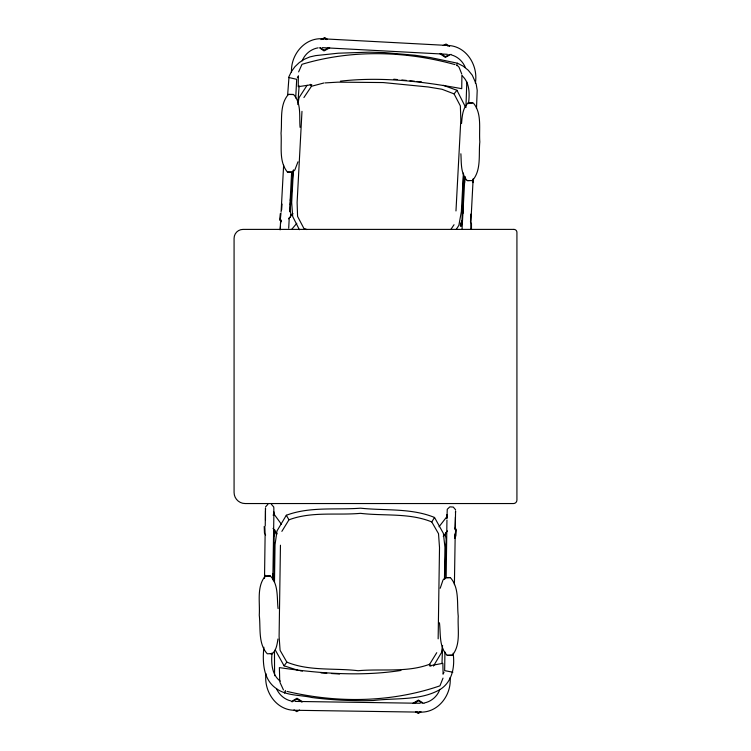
<?xml version="1.0" encoding="UTF-8"?>
<svg xmlns="http://www.w3.org/2000/svg" width="751" height="751" viewBox="0 0 751 751"><rect width="100%" height="100%" fill="white"/><g stroke="black" fill="none" stroke-linecap="round" stroke-linejoin="round"><path stroke-width="1.13" d="M460.438 225.967L460.438 223.751L462.053 220.738M461.048 226.483L461.048 223.526M470.868 229.384L470.868 223.479M471.478 229.224L471.478 223.685L470.398 221.695M263.883 647.212C262.418 661.537 262.934 679.214 276.049 688.367C286.262 696.064 300.062 694.778 311.965 697.529C332.327 700.11 352.876 701.115 373.388 700.533C395.458 697.717 420.485 700.993 440.358 689.324C452.477 681.551 454.984 666.578 453.135 653.229M272.05 652.929C271.064 662.823 271.637 674.783 280.395 681.279M452.834 672.201L444.648 670.634L444.939 651.952M298.354 76.489L298.231 86.684L311.796 84.685M461.903 75.091L461.734 88.684C421.78 81.296 380.926 76.518 340.325 81.183M264.521 577.988L265.122 534.459M265.234 526.16L265.488 508.136L265.535 509.948M272.932 573.473L272.838 579.838L273.833 517.43M446.169 576.871L446.948 520.002M264.512 578.336L264.577 574.177M273.852 516.641L273.833 507.901M274.481 582.194L275.035 544.747L277.006 530.91L286.319 515.261C310.032 506.371 335.838 510.07 360.555 508.183C385.197 510.802 411.107 507.873 434.538 517.467L443.381 533.388L444.939 547.272L444.47 578.871M280.452 545.217L279.1 636.472L280.095 650.357L286.854 662.119C309.365 671.366 334.467 667.864 358.133 670.718C381.874 668.568 406.864 672.821 429.638 664.241L436.744 652.685M438.152 638.838L439.513 547.582L438.518 533.698L431.759 521.936C409.239 512.68 384.136 516.19 360.471 513.337C336.739 515.486 311.749 511.234 288.966 519.814L281.86 531.37M446.976 518.19L447.249 509.291L449.83 506.869L453.285 507.075L455.585 509.779M454.402 584.663L455.153 537.284M455.284 528.986L455.566 510.962L455.472 512.773M455.022 529.69L455.406 517.026M454.749 538.42L454.89 533.942M273.843 507.141L271.346 504.212M442.01 663.058L442.517 647.897M444.808 579.087L446.169 538.26M447.005 514.501L446.873 518.312M461.837 224.746L463.602 174.054M450.112 677.609C451.68 694.684 438.509 712.624 420.504 712.136L294.561 710.268C276.002 710.211 263.601 691.042 265.985 673.703M465.92 107.581L466.812 81.925M470.548 221.123L470.793 214.11M475.355 83.117C478.406 65.872 466.756 46.243 448.206 45.482L322.432 38.77C304.455 37.597 290.599 55.02 291.51 72.143M476.491 108.501L477.204 90.27L476.172 83.943L472.266 75.203L468.239 70.228L463.273 66.191L457.406 63.187L430.323 57.536L415.106 55.274L384.446 52.589L369.06 52.176L338.297 53.199L315.551 55.63L309.797 56.935L304.286 59.282L299.283 62.568L294.946 66.698L291.416 71.542L288.581 77.447L296.701 79.315L295.697 97.977M468.502 103.638C469.638 94.241 469.938 83.079 462.409 76.039M288.703 228.173L289.248 217.893M289.661 209.858L291.595 172.955M464.569 183L464.897 176.645M473.149 178.813L470.877 222.287M280.123 229.89L280.639 220.456M281.09 212.167L283.634 165.229M293.425 169.857L291.679 202.573L292.702 216.513L299.386 229.722M301.977 111.345L297.114 202.479L297.574 216.391L303.883 228.407L306.896 229.562M455.97 210.956L460.823 119.813L460.363 105.9L454.064 93.884L442.01 89.266L428.183 86.975L383.16 82.554L337.922 82.159L325.099 82.91M463.414 173.059L461.358 211.622L458.861 225.375L456.383 229.196M462.043 229.139L464.897 176.71M473.111 179.498L472.942 182.615L473.111 179.339M287.624 95.227L288.947 77.531M445.437 535.379L445.643 532.431M455.228 536.101L455.632 530.206M280.339 228.417L280.47 226.389M280.696 223.207L280.93 219.761M445.672 554.238L446.479 542.72M446.15 552.745L446.469 548.136M281.625 209.886L282.038 204.047M290.111 211.538L293.031 170.796M297.959 102.127L299.133 85.83M461.555 123.446C462.156 116.386 462.625 108.041 468.155 102.915L473.308 102.981C482.264 113.532 478.781 129.059 479.823 141.883C478.471 154.678 481.569 170.289 472.36 180.625L467.206 180.559C460.447 173.575 461.499 162.76 460.879 153.786M280.339 213.5L279.635 220.109L281.372 221.179M280.339 219.226L280.968 213.35M290.412 217.386L290.721 214.448M290.308 200.517L290.562 198.217M290.215 204.779L291.219 195.589M442.602 645.456L441.616 652.375L433.458 666.071M277.954 638.998C277.128 644.114 276.471 649.962 272.425 653.642L267.262 653.774C257.912 643.569 260.794 627.92 259.264 615.144C260.128 602.302 256.429 586.831 265.234 576.148L270.388 576.017C278.64 584.494 276.809 597.73 278.077 608.592M297.79 104.558L299.039 97.677L307.093 85.267M440.208 588.268L443.024 579.997L445.183 577.716L450.337 577.585C459.603 587.873 456.777 603.419 458.251 616.214C457.453 629.066 461.086 644.452 452.374 655.21L447.211 655.341C438.866 646.949 440.799 633.609 439.438 622.767M284.695 692.891L284.948 692.047M284.713 692.854L285.418 690.46M297.978 161.803L294.852 169.951L292.608 172.148L287.445 172.082C278.583 161.446 282.01 146.023 281.034 133.18C282.32 120.367 279.269 104.858 288.393 94.438L293.557 94.504C301.573 103.216 299.133 116.461 300.071 127.36M457.378 63.262L456.58 65.619M439.833 689.352C437.542 696.158 431.478 701.49 424.437 702.917M302.24 60.803C304.793 54.091 311.045 48.993 318.142 47.839M273.495 536.683L275.495 532.6M443.034 674.248L444.029 672.22M297.387 77.757L298.466 75.776M434.538 517.467L431.759 521.936M454.646 537.838L455.857 535.923L456.308 529.295L454.533 528.291M303.911 97.555L311.458 86.281L323.934 82.976M450.882 229.43L454.026 224.737M286.854 662.119L284.085 665.827L275.232 649.906M454.064 93.884L456.965 90.289L465.198 106.539M439.035 526.751L446.751 516.829M443.25 536.317L447.446 530.919M443.015 678.125L439.945 685.832C391.083 702.636 337.171 703.302 287.023 691.408M288.544 218.823L292.946 213.584M291.641 229.43L296.795 223.319M298.626 71.899L301.996 64.314C351.468 49.397 405.362 50.796 455.022 64.614M265.507 506.953L267.891 504.315M273.082 515.111L274.134 514.266L281.531 524.386M291.407 701.518L296.974 698.261L302.446 701.687M292.008 701.903L296.964 699.003L301.827 702.054M299.565 710.014L296.776 711.648L294.045 709.93M412.881 703.33L418.448 700.063L423.921 703.49M414.477 703.133L418.438 700.805L422.325 703.246M420.241 711.544L418.26 712.708L416.317 711.488M421.029 711.817L418.251 713.45L415.51 711.732M320.94 39.578L324.732 37.55L327.398 39.371M322.667 39.371L324.695 38.292L326.591 39.587M329.116 47.463L324.056 50.176L320.264 47.585M329.708 47.867L324.019 50.918L319.569 47.886M443.203 45.539L446.047 44.018L449.605 46.44M449.417 54.476L445.371 56.644L440.63 53.415M451.022 54.335L445.334 57.386L440.002 53.753M429.365 665.855L442.846 663.33L443.109 673.525M400.987 670.446C360.602 676.67 319.588 673.469 279.381 667.611L279.738 681.204M265.234 576.148L270.388 576.017M445.183 577.716L450.337 577.585M270.36 653.689L272.425 653.642M447.211 655.341L452.374 655.21M288.393 94.438L293.557 94.504M468.155 102.915L472.276 102.962M287.445 172.082L292.608 172.148M467.206 180.559L469.272 180.587M295.096 701.415L420.231 703.274M322.357 47.642L447.333 54.297M321.015 672.896L326.807 673.243M331.435 673.516L339.546 674.004M393.787 79.202L397.251 79.54M401.86 79.991L406.479 80.441M409.943 80.789L414.561 81.239M416.871 81.465L421.489 81.915M300.165 670.774L302.484 671.075M284.085 665.827L297.94 670.277M290.909 700.927C284.545 699.463 279.222 694.797 276.575 688.874M443.287 85.304L456.965 90.289M451.501 54.954C457.8 56.663 462.935 61.526 465.357 67.552M457.387 65.534L459.039 67.196L461.705 73.898M446.01 44.76L447.906 46.055M279.982 682.387L283.456 689.934M273.035 528.347L277.081 533.886M429.638 664.241L430.933 666.165M310.238 84.309L311.458 86.281M288.966 519.814L286.319 515.261M265.619 535.031L264.465 533.079L264.211 526.442M444.845 535.116L446.254 538.223M289.595 210.515L291.313 214.73M273.73 542.457L274.096 551.685M274.782 529.887L274.894 532.844M264.859 527.371L265.084 533.276M273.946 511.929L273.955 513.609M274.059 531.661L274.237 581.218M462.935 205.098L462.954 213.181M462.56 204.723L462.578 213.969M274.481 651.23L274.575 675.731M265.478 520.236L265.469 510.68M513.937 229.393L243.033 229.393A8.956 8.956 0 0 0 234.077 238.349L234.077 492.459A11.087 11.087 0 0 0 245.164 503.545L513.431 503.545A3.492 3.492 0 0 0 516.923 500.053L516.923 232.378A2.985 2.985 0 0 0 513.937 229.393"/></g></svg>
